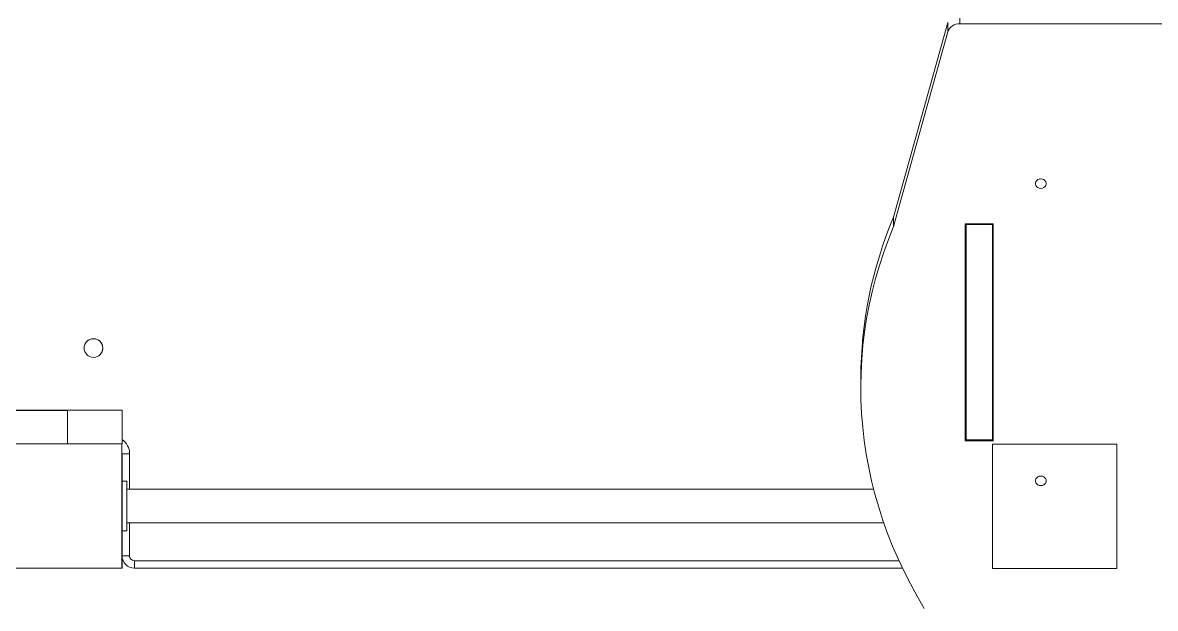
# Model space of a CAD drawing. Header units: millimetres. Extents: x -12977 to 11786, y -11805 to 10558.
# Drawn here: x -3936 to -3025, y 4982 to 5453 of the extents above; entities that cross this region are included whole.
import ezdxf

# ---------------------------------------------------------------- set-up
doc = ezdxf.new("R2010")
doc.units = ezdxf.units.MM
doc.layers.add('DIKOM_ОБЪЕКТ', color=7, linetype='Continuous')

msp = doc.modelspace()

# ---------------------------------------------------------------- linework, layer by layer
at = {"layer": 'DIKOM_ОБЪЕКТ', "color": 7, "linetype": 'Continuous', "lineweight": 15}
for p, q in [((-3182.369, 5457.075), (-3182.369, 5452.56)), ((-3192.089, 5453.433), (-3235.666, 5297.027)), ((-3192.09, 5445.932), (-3192.089, 5453.433)), ((-2206.914, 5452.56), (-3182.369, 5452.56)), ((-3192.09, 5445.932), (-3235.667, 5289.526)), ((-3235.667, 5289.526), (-3235.666, 5297.027)), ((-3155.451, 5291.731), (-3177.951, 5291.731)), ((-3177.951, 5291.731), (-3177.945, 5117.238)), ((-3177.95, 5291.731), (-3177.944, 5124.739)), ((-3177.201, 5291.731), (-3177.2, 5291.081)), ((-3177.2, 5291.081), (-3156.2, 5291.081)), ((-3156.201, 5291.731), (-3156.2, 5291.081)), ((-3155.445, 5117.238), (-3155.451, 5291.731)), ((-3885.667, 5195.401), (-3885.667, 5195.401)), ((-3872.525, 5188.17), (-3872.525, 5188.17)), ((-3261.995, 5167.626), (-3261.996, 5160.124)), ((-4311.046, 5141.674), (-3899.91, 5141.704)), ((-3906.097, 5141.786), (-3944.467, 5141.786)), ((-3899.909, 5114.704), (-3899.91, 5141.704)), ((-3856.136, 5141.713), (-3856.099, 5141.78)), ((-3856.136, 5114.713), (-3856.136, 5141.713)), ((-3856.099, 5114.78), (-3856.099, 5141.78)), ((-3177.944, 5124.739), (-3177.945, 5117.238)), ((-3177.944, 5124.739), (-3177.195, 5124.739)), ((-3156.193, 5125.389), (-3156.194, 5124.739)), ((-3156.193, 5125.389), (-3156.194, 5117.887)), ((-3156.194, 5125.389), (-3156.194, 5124.739)), ((-3156.194, 5125.389), (-3156.194, 5117.887)), ((-3156.194, 5124.739), (-3155.445, 5124.739)), ((-3156.194, 5124.739), (-3155.445, 5124.739)), ((-4312.409, 5114.674), (-3899.909, 5114.704)), ((-3856.156, 5114.676), (-3956.157, 5114.676)), ((-3856.157, 5014.676), (-3856.156, 5114.676)), ((-3856.156, 5114.676), (-3856.136, 5114.713)), ((-3856.136, 5114.713), (-3856.099, 5114.78)), ((-3856.099, 5114.78), (-3856.096, 5114.785)), ((-3177.945, 5117.238), (-3155.445, 5117.238)), ((-3177.194, 5117.887), (-3156.194, 5117.887)), ((-3055.982, 5114.588), (-3155.982, 5114.588)), ((-3155.982, 5114.588), (-3155.982, 5014.588)), ((-3055.982, 5014.588), (-3055.982, 5114.588)), ((-3856.096, 5084.711), (-3856.096, 5106.786)), ((-3850.096, 5106.785), (-3850.097, 5078.206)), ((-3856.138, 5084.711), (-3856.142, 5084.702)), ((-3852.142, 5084.702), (-3856.142, 5084.702)), ((-3852.137, 5084.71), (-3856.138, 5084.711)), ((-3852.137, 5084.71), (-3852.142, 5084.702)), ((-3251.654, 5078.206), (-3852.14, 5078.206)), ((-3852.14, 5051.206), (-3243.536, 5051.206)), ((-3850.096, 5051.206), (-3850.097, 5024.786)), ((-3852.143, 5044.702), (-3856.142, 5044.702)), ((-3856.096, 5024.786), (-3856.096, 5044.702)), ((-3852.143, 5044.702), (-3852.138, 5044.711)), ((-3856.036, 5014.895), (-3856.036, 5023.695)), ((-3846.096, 5020.785), (-3231.343, 5020.785)), ((-3956.157, 5014.676), (-3856.157, 5014.676)), ((-3856.157, 5014.676), (-3856.036, 5014.895)), ((-3228.535, 5014.786), (-3846.096, 5014.786)), ((-3155.982, 5014.588), (-3055.982, 5014.588))]:
    msp.add_line(p, q, dxfattribs=at)
at = {"layer": 'DIKOM_ОБЪЕКТ', "color": 7, "linetype": 'Continuous', "lineweight": 15, "flags": 128}
for points in [[(-3117.202, 5327.799), (-3118.441, 5327.644), (-3119.58, 5327.194), (-3120.527, 5326.483), (-3121.204, 5325.571), (-3121.557, 5324.531), (-3121.557, 5323.446), (-3121.204, 5322.406), (-3120.527, 5321.493), (-3119.58, 5320.783), (-3118.441, 5320.332), (-3117.201, 5320.178), (-3115.962, 5320.333), (-3114.822, 5320.783), (-3113.876, 5321.493), (-3113.199, 5322.406), (-3112.846, 5323.446), (-3112.847, 5324.531), (-3113.199, 5325.571), (-3113.876, 5326.484), (-3114.823, 5327.194), (-3115.962, 5327.644), (-3117.202, 5327.799)], [(-3117.976, 5327.739), (-3117.201, 5327.68), (-3116.427, 5327.739)], [(-3235.667, 5289.526), (-3239.807, 5279.202), (-3243.603, 5268.779), (-3247.05, 5258.266), (-3250.144, 5247.671), (-3252.884, 5237.002), (-3255.268, 5226.27), (-3257.294, 5215.483), (-3258.959, 5204.649), (-3260.263, 5193.779), (-3261.203, 5182.88), (-3261.781, 5171.963), (-3261.995, 5161.036), (-3261.844, 5150.108), (-3261.329, 5139.188), (-3260.452, 5128.285), (-3259.211, 5117.409), (-3257.608, 5106.569), (-3255.645, 5095.773), (-3253.322, 5085.03), (-3250.644, 5074.35), (-3247.61, 5063.742), (-3244.225, 5053.214), (-3240.49, 5042.774), (-3236.408, 5032.432), (-3231.984, 5022.197), (-3227.221, 5012.076), (-3222.123, 5002.078), (-3216.693, 4992.212), (-3210.937, 4982.485)], [(-3177.194, 5117.887), (-3177.195, 5122.45), (-3177.195, 5127.329), (-3177.196, 5132.514), (-3177.196, 5137.997), (-3177.197, 5143.768), (-3177.197, 5149.815), (-3177.197, 5156.127), (-3177.198, 5162.693), (-3177.198, 5169.5), (-3177.198, 5176.535), (-3177.199, 5183.786), (-3177.198, 5191.239), (-3177.199, 5198.88), (-3177.199, 5206.695), (-3177.199, 5214.669), (-3177.2, 5222.788), (-3177.199, 5231.036), (-3177.2, 5239.398), (-3177.2, 5247.859), (-3177.2, 5256.402), (-3177.2, 5265.012), (-3177.201, 5273.672), (-3177.201, 5282.368), (-3177.2, 5291.081)], [(-3156.194, 5117.887), (-3156.195, 5122.45), (-3156.195, 5127.329), (-3156.196, 5132.514), (-3156.196, 5137.997), (-3156.197, 5143.768), (-3156.197, 5149.815), (-3156.197, 5156.127), (-3156.198, 5162.693), (-3156.198, 5169.5), (-3156.198, 5176.535), (-3156.199, 5183.786), (-3156.198, 5191.239), (-3156.199, 5198.88), (-3156.199, 5206.695), (-3156.199, 5214.669), (-3156.2, 5222.788), (-3156.199, 5231.036), (-3156.2, 5239.398), (-3156.2, 5247.859), (-3156.2, 5256.402), (-3156.2, 5265.012), (-3156.201, 5273.672), (-3156.201, 5282.368), (-3156.2, 5291.081)], [(-3156.184, 5134.979), (-3156.186, 5143.016), (-3156.186, 5151.338), (-3156.187, 5159.938), (-3156.187, 5168.811), (-3156.188, 5177.95), (-3156.188, 5187.348), (-3156.189, 5197), (-3156.19, 5206.899), (-3156.19, 5217.037), (-3156.19, 5227.407), (-3156.191, 5238.002), (-3156.192, 5248.814), (-3156.192, 5259.836), (-3156.192, 5271.06), (-3156.193, 5282.479), (-3156.193, 5291.731)], [(-3902.135, 5141.714), (-3902.313, 5141.714), (-3902.831, 5141.714), (-3903.642, 5141.714), (-3904.674, 5141.714), (-3905.836, 5141.714), (-3907.026, 5141.714), (-3908.136, 5141.714), (-3909.068, 5141.714), (-3909.739, 5141.714), (-3910.091, 5141.714), (-3910.091, 5141.715), (-3909.739, 5141.714), (-3909.068, 5141.715), (-3908.135, 5141.715), (-3907.025, 5141.715), (-3905.836, 5141.715), (-3904.674, 5141.715), (-3903.641, 5141.715), (-3902.831, 5141.715), (-3902.313, 5141.715), (-3902.135, 5141.714)], [(-3902.104, 5141.772), (-3902.281, 5141.772), (-3902.799, 5141.772), (-3903.609, 5141.772), (-3904.642, 5141.772), (-3905.805, 5141.772), (-3906.994, 5141.772), (-3908.103, 5141.772), (-3909.036, 5141.772), (-3909.708, 5141.772), (-3910.059, 5141.772), (-3910.059, 5141.772), (-3909.707, 5141.773), (-3909.036, 5141.773), (-3908.103, 5141.772), (-3906.994, 5141.773), (-3905.804, 5141.773), (-3904.642, 5141.773), (-3903.61, 5141.773), (-3902.798, 5141.773), (-3902.281, 5141.772), (-3902.104, 5141.772)], [(-3906.097, 5141.786), (-3901.738, 5141.785), (-3897.414, 5141.785), (-3893.155, 5141.785), (-3888.995, 5141.785), (-3884.966, 5141.785), (-3881.096, 5141.785), (-3877.418, 5141.784), (-3873.958, 5141.784), (-3870.742, 5141.784), (-3867.795, 5141.784), (-3865.14, 5141.783), (-3862.797, 5141.783), (-3860.783, 5141.782), (-3859.114, 5141.782), (-3857.802, 5141.781), (-3856.859, 5141.781), (-3856.29, 5141.781), (-3856.099, 5141.78)], [(-3856.136, 5141.713), (-3856.321, 5141.713), (-3856.876, 5141.712), (-3857.799, 5141.711), (-3859.085, 5141.711), (-3860.731, 5141.71), (-3862.73, 5141.71), (-3865.074, 5141.709), (-3867.755, 5141.708), (-3870.764, 5141.707), (-3874.089, 5141.707), (-3877.718, 5141.707), (-3881.636, 5141.706), (-3885.831, 5141.705), (-3890.287, 5141.705), (-3894.985, 5141.705), (-3899.91, 5141.704)], [(-3156.184, 5124.739), (-3156.183, 5124.75), (-3156.184, 5127.791), (-3156.184, 5131.204), (-3156.184, 5134.979)], [(-3856.136, 5114.713), (-3856.321, 5114.712), (-3856.876, 5114.712), (-3857.798, 5114.711), (-3859.085, 5114.711), (-3860.731, 5114.71), (-3862.73, 5114.709), (-3865.074, 5114.709), (-3867.756, 5114.708), (-3870.765, 5114.708), (-3874.09, 5114.707), (-3877.718, 5114.706), (-3881.637, 5114.706), (-3885.832, 5114.706), (-3890.286, 5114.705), (-3894.985, 5114.705), (-3899.909, 5114.704)], [(-3850.096, 5106.785), (-3851.267, 5106.785), (-3852.392, 5106.785), (-3853.429, 5106.785), (-3854.339, 5106.786), (-3855.085, 5106.786), (-3855.639, 5106.786), (-3855.981, 5106.786), (-3856.096, 5106.786)], [(-3856.142, 5084.702), (-3856.143, 5084.515), (-3856.143, 5083.96), (-3856.142, 5083.045), (-3856.143, 5081.789), (-3856.143, 5080.215), (-3856.143, 5078.351), (-3856.144, 5076.234), (-3856.144, 5073.901), (-3856.143, 5071.397), (-3856.143, 5068.769), (-3856.143, 5066.064), (-3856.143, 5063.335), (-3856.143, 5060.63), (-3856.143, 5058.002), (-3856.143, 5055.498), (-3856.143, 5053.167), (-3856.144, 5051.049), (-3856.143, 5049.186), (-3856.143, 5047.612), (-3856.143, 5046.357), (-3856.143, 5045.443), (-3856.143, 5044.888), (-3856.142, 5044.702)], [(-3852.142, 5084.702), (-3852.142, 5084.515), (-3852.142, 5083.959), (-3852.143, 5083.045), (-3852.142, 5081.789), (-3852.143, 5080.215), (-3852.143, 5078.351), (-3852.143, 5076.234), (-3852.143, 5073.901), (-3852.144, 5071.397), (-3852.144, 5068.769), (-3852.144, 5066.065), (-3852.144, 5063.335), (-3852.144, 5060.631), (-3852.144, 5058.002), (-3852.143, 5055.498), (-3852.143, 5053.166), (-3852.143, 5051.049), (-3852.143, 5049.186), (-3852.143, 5047.612), (-3852.143, 5046.357), (-3852.142, 5045.443), (-3852.142, 5044.888), (-3852.143, 5044.702)], [(-3852.136, 5078.206), (-3852.137, 5078.363), (-3852.136, 5080.226), (-3852.137, 5081.8), (-3852.137, 5083.056), (-3852.137, 5083.969), (-3852.138, 5084.525), (-3852.137, 5084.71)], [(-3117.194, 5088.791), (-3118.433, 5088.636), (-3119.572, 5088.186), (-3120.519, 5087.476), (-3121.195, 5086.563), (-3121.548, 5085.523), (-3121.548, 5084.438), (-3121.195, 5083.397), (-3120.518, 5082.485), (-3119.572, 5081.775), (-3118.433, 5081.325), (-3117.193, 5081.17), (-3115.953, 5081.324), (-3114.814, 5081.775), (-3113.868, 5082.485), (-3113.191, 5083.397), (-3112.838, 5084.438), (-3112.838, 5085.523), (-3113.191, 5086.563), (-3113.868, 5087.475), (-3114.814, 5088.186), (-3115.954, 5088.636), (-3117.194, 5088.791)], [(-3117.193, 5088.791), (-3118.433, 5088.636), (-3119.572, 5088.186), (-3120.519, 5087.476), (-3121.196, 5086.563), (-3121.548, 5085.523), (-3121.548, 5084.438), (-3121.196, 5083.398), (-3120.518, 5082.485), (-3119.572, 5081.775), (-3118.433, 5081.325), (-3117.193, 5081.17), (-3115.953, 5081.325), (-3114.814, 5081.775), (-3113.868, 5082.485), (-3113.191, 5083.398), (-3112.838, 5084.438), (-3112.838, 5085.523), (-3113.191, 5086.563), (-3113.868, 5087.476), (-3114.815, 5088.186), (-3115.954, 5088.636), (-3117.193, 5088.791)], [(-3117.968, 5088.731), (-3117.192, 5088.672), (-3116.418, 5088.731)], [(-3117.968, 5088.731), (-3117.192, 5088.672), (-3116.418, 5088.731)], [(-3852.14, 5078.206), (-3852.14, 5078.022), (-3852.14, 5077.474), (-3852.14, 5076.578), (-3852.14, 5075.359), (-3852.14, 5073.848), (-3852.141, 5072.089), (-3852.141, 5070.128), (-3852.141, 5068.019), (-3852.141, 5065.82), (-3852.141, 5063.59), (-3852.141, 5061.391), (-3852.14, 5059.282), (-3852.14, 5057.321), (-3852.141, 5055.562), (-3852.14, 5054.052), (-3852.141, 5052.833), (-3852.14, 5051.937), (-3852.14, 5051.39), (-3852.14, 5051.206)], [(-3852.142, 5068.702), (-3852.142, 5068.524), (-3852.142, 5068.006), (-3852.143, 5067.195), (-3852.142, 5066.163), (-3852.142, 5065), (-3852.143, 5063.811), (-3852.143, 5062.702), (-3852.142, 5061.769), (-3852.143, 5061.098), (-3852.143, 5060.747), (-3852.143, 5060.747), (-3852.142, 5061.098), (-3852.142, 5061.77), (-3852.142, 5062.702), (-3852.142, 5063.812), (-3852.142, 5065.001), (-3852.142, 5066.163), (-3852.142, 5067.196), (-3852.142, 5068.007), (-3852.142, 5068.524), (-3852.142, 5068.702)], [(-3852.138, 5044.711), (-3852.137, 5044.897), (-3852.137, 5045.453), (-3852.137, 5046.367), (-3852.137, 5047.623), (-3852.137, 5049.198), (-3852.136, 5051.061), (-3852.137, 5051.206)], [(-3850.097, 5024.786), (-3851.267, 5024.786), (-3852.393, 5024.786), (-3853.43, 5024.786), (-3854.338, 5024.785), (-3855.085, 5024.786), (-3855.639, 5024.786), (-3855.981, 5024.786), (-3856.096, 5024.786)], [(-3846.096, 5014.786), (-3846.096, 5014.901), (-3846.096, 5015.243), (-3846.096, 5015.797), (-3846.096, 5016.543), (-3846.096, 5017.452), (-3846.096, 5018.489), (-3846.096, 5019.615), (-3846.096, 5020.785)]]:
    msp.add_lwpolyline(points, dxfattribs=at)
at = {"layer": 'DIKOM_ОБЪЕКТ', "color": 7, "linetype": 'Continuous', "lineweight": 15}
msp.add_circle((-3879.096, 5191.785), 7.5, dxfattribs=at)
for centre, radius, start, end in [((-3182.802, 5442.752), 9.818, 87.470906, 161.101051), ((-2928.417, 5167.134), 333.578, 157.083195, 179.915574), ((-3879.096, 5191.785), 7.5, 0.003448, 151.181189), ((-3879.096, 5191.785), 7.5, 331.181189, 0.003448), ((-3864.096, 5106.785), 14, 0.003448, 55.165098), ((-3846.096, 5024.786), 10, 180.003448, 270), ((-3846.096, 5024.785), 4, 180.003448, 270)]:
    msp.add_arc(centre, radius, start, end, dxfattribs=at)

doc.saveas('drawing.dxf')
